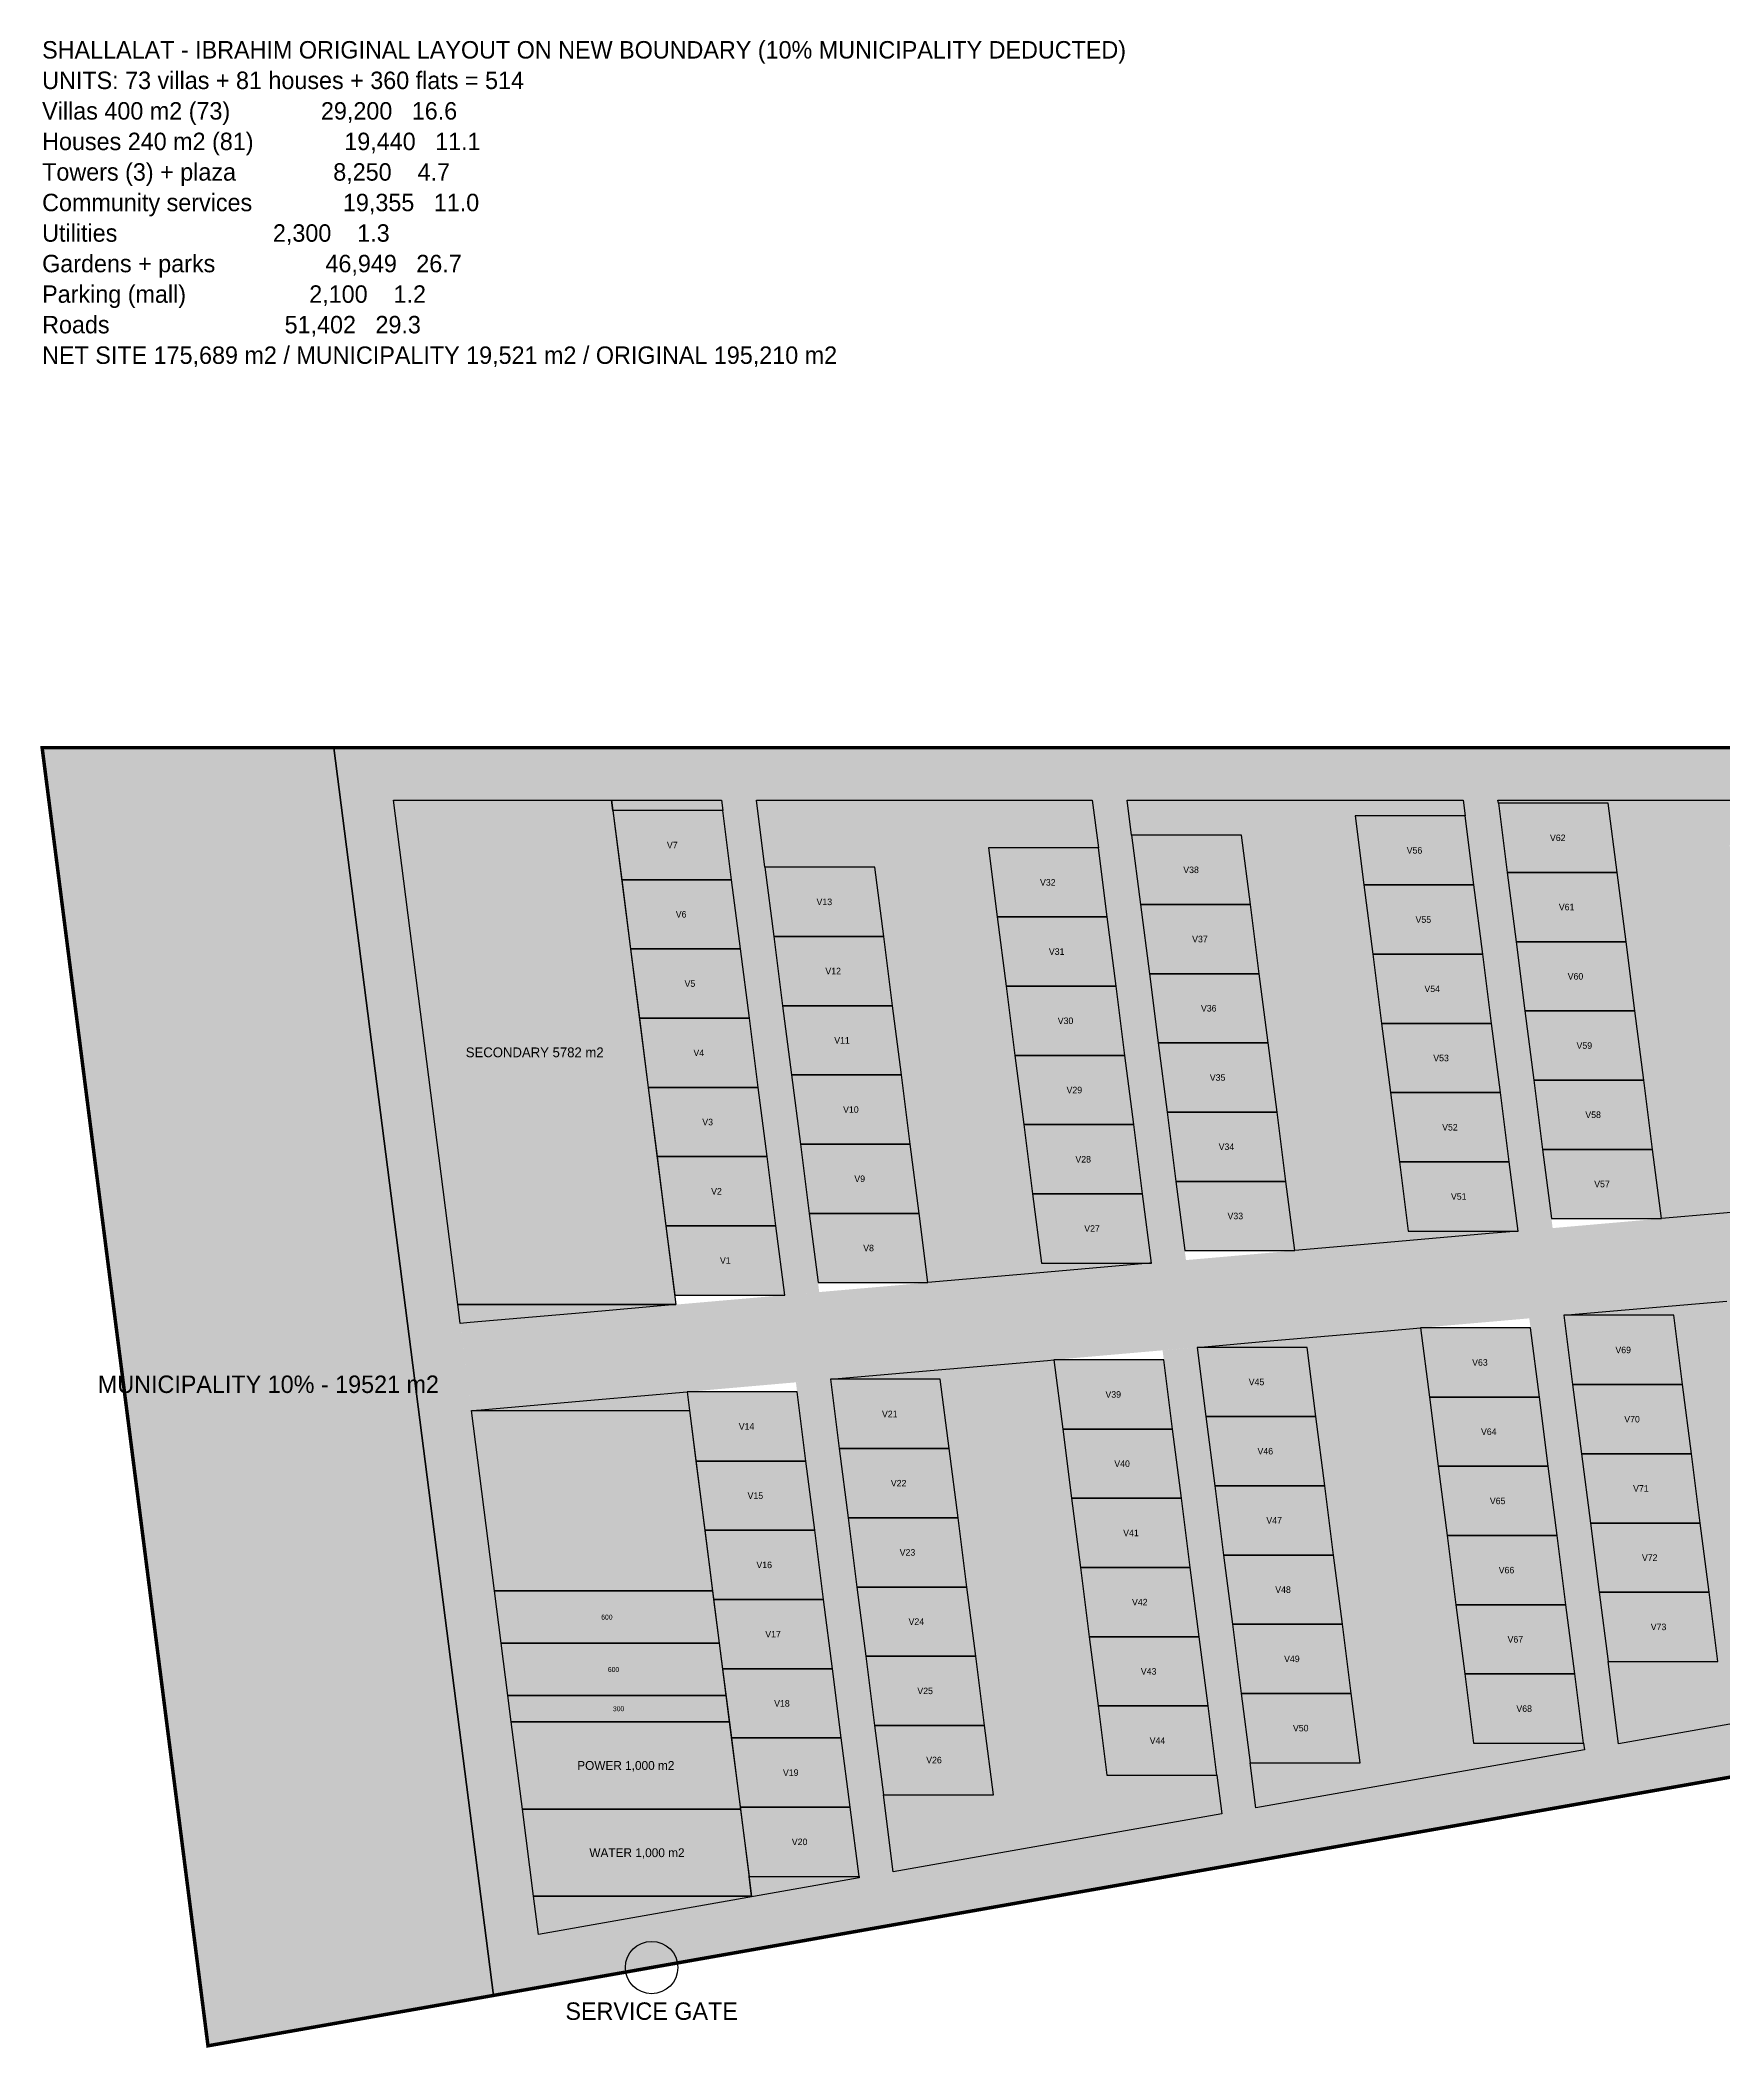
# Model space of a CAD drawing. Header units: metres. Extents: x 0 to 900, y -298 to 162.
# Drawn here: x -0.5 to 385.5, y -298 to 162.2 of the extents above; entities that cross this region are included whole.
import ezdxf
from ezdxf.enums import TextEntityAlignment as Align

# ---------------------------------------------------------------- set-up
doc = ezdxf.new("R2010")
doc.units = ezdxf.units.M
for name, color, linetype in [('MP_BOUNDARY', 7, 'Continuous'), ('MP_GATES', 7, 'Continuous'), ('MP_GREEN', 7, 'Continuous'), ('MP_HATCH_GREEN', 7, 'Continuous'), ('MP_HATCH_MUNI', 7, 'Continuous'), ('MP_HATCH_ROAD', 7, 'Continuous'), ('MP_HATCH_SERV', 7, 'Continuous'), ('MP_HATCH_UTIL', 7, 'Continuous'), ('MP_HATCH_VILLA', 7, 'Continuous'), ('MP_MUNICIPALITY', 7, 'Continuous'), ('MP_PLOT_VILLA', 7, 'Continuous'), ('MP_ROADS', 7, 'Continuous'), ('MP_SERVICES', 7, 'Continuous'), ('MP_TABLE', 7, 'Continuous'), ('MP_TEXT', 7, 'Continuous'), ('MP_UTILITIES', 7, 'Continuous')]:
    doc.layers.add(name, color=color, linetype=linetype)

msp = doc.modelspace()

# ---------------------------------------------------------------- hatches: boundary and pattern name
at = {"layer": 'MP_HATCH_GREEN', "true_color": 0x50af46}
for points in [[(155.73, -12), (156.04, -14.39), (130.83, -14.39), (130.53, -12)], [(240.73, -12), (242.13, -22.92), (216.92, -22.92), (218.95, -38.79), (220.98, -54.66), (223.01, -70.53), (225.04, -86.4), (227.06, -102.27), (229.09, -118.15), (254.29, -118.15), (253.85, -118.18), (227.89, -120.45), (203.07, -122.62), (201.04, -106.75), (199.01, -90.87), (196.98, -75), (194.96, -59.13), (192.93, -43.26), (190.9, -27.39), (165.7, -27.39), (163.73, -12)], [(325.73, -12), (326.19, -15.58), (300.99, -15.58), (303.02, -31.45), (305.04, -47.33), (307.07, -63.2), (309.1, -79.07), (311.13, -94.94), (313.16, -110.81), (338.36, -110.81), (331.73, -111.39), (305.77, -113.65), (287.13, -115.28), (285.1, -99.41), (283.08, -83.54), (281.05, -67.67), (279.02, -51.8), (276.99, -35.93), (274.96, -20.05), (249.76, -20.05), (248.73, -12)], [(95.52, -129.37), (95.3, -127.66), (145.3, -127.66), (124.05, -129.51), (98.09, -131.78), (95.86, -131.97)], [(278.25, -242.99), (276.93, -232.68), (302.13, -232.68), (300.1, -216.81), (298.08, -200.94), (296.05, -185.07), (294.02, -169.2), (291.99, -153.33), (289.96, -137.46), (264.76, -137.46), (282.37, -135.92), (308.33, -133.65), (315.99, -132.98), (318.02, -148.86), (320.04, -164.73), (322.07, -180.6), (324.1, -196.47), (326.13, -212.34), (328.16, -228.21), (353.36, -228.21), (353.55, -229.7)], [(195.12, -257.67), (192.86, -240.02), (218.07, -240.02), (216.04, -224.15), (214.01, -208.28), (211.98, -192.4), (209.96, -176.53), (207.93, -160.66), (205.9, -144.79), (180.7, -144.79), (204.48, -142.72), (230.44, -140.45), (231.92, -140.32), (233.95, -156.19), (235.98, -172.06), (238.01, -187.93), (240.04, -203.8), (242.06, -219.68), (244.09, -235.55), (269.29, -235.55), (270.42, -244.37)], [(98.41, -151.97), (100.64, -151.78), (126.6, -149.51), (147.86, -147.66), (149.89, -163.53), (151.92, -179.4), (153.69, -193.31), (103.69, -193.31)], [(103.69, -193.31), (98.41, -151.97), (148.41, -151.97), (153.69, -193.31)], [(112.64, -263.31), (162.64, -263.31), (162.05, -258.75), (187.26, -258.75), (187.29, -259.05), (113.75, -272.03)]]:
    msp.add_hatch(color=7, dxfattribs=at).paths.add_polyline_path(points)
h = msp.add_hatch(color=7, dxfattribs=at)
h.paths.add_polyline_path([(461.53, -12), (464.99, -39.09), (429.99, -39.09), (437.66, -99.09), (472.66, -99.09), (461.53, -100.06), (435.57, -102.33), (435.08, -102.37), (409.61, -104.59), (383.65, -106.86), (371.2, -107.94), (369.17, -92.07), (367.14, -76.2), (365.11, -60.33), (363.09, -44.46), (361.06, -28.59), (359.03, -12.72), (333.83, -12.72), (333.73, -12)])
h.paths.add_polyline_path([(424.86, -22.37), (386.86, -22.37), (397.08, -102.37), (435.08, -102.37)])
h = msp.add_hatch(color=7, dxfattribs=at)
h.paths.add_polyline_path([(361.37, -228.32), (358.96, -209.47), (384.17, -209.47), (382.14, -193.6), (380.11, -177.73), (378.08, -161.86), (376.06, -145.99), (374.03, -130.12), (348.83, -130.12), (360.25, -129.12), (386.21, -126.86), (400.05, -125.65), (412.17, -124.59), (433.68, -122.71), (438.13, -122.33), (464.09, -120.06), (490.05, -117.79), (500.93, -116.85), (516.01, -115.53), (541.97, -113.26), (567.93, -111), (579.2, -110.01), (580.72, -121.92), (582.24, -133.82), (583.76, -145.72), (585.28, -157.63), (586.8, -169.53), (588.32, -181.43), (608.48, -181.43), (608.89, -184.63)])
h.paths.add_polyline_path([(408.74, -193.65), (438.74, -193.65), (430.05, -125.65), (400.05, -125.65)])
h.paths.add_polyline_path([(440.07, -172.71), (504.07, -172.71), (497.68, -122.71), (433.68, -122.71)])
h.paths.add_polyline_path([(509.87, -186.85), (553.87, -186.85), (544.93, -116.85), (500.93, -116.85)])
at = {"layer": 'MP_HATCH_MUNI', "true_color": 0xb9b9d7}
msp.add_hatch(color=7, dxfattribs=at).paths.add_polyline_path([(66.9, 0), (103.44, -286.03), (38.02, -297.58), (0, 0)])
at = {"layer": 'MP_HATCH_ROAD', "true_color": 0xcdcdcd}
h = msp.add_hatch(color=7, dxfattribs=at)
h.paths.add_polyline_path([(103.44, -286.03), (66.9, 0), (900, 0), (880.99, -148.79)])
h.paths.add_polyline_path([(126.6, -149.51), (100.64, -151.78), (98.41, -151.97), (95.86, -131.97), (98.09, -131.78), (124.05, -129.51), (150.01, -127.25), (175.97, -124.98), (170.23, -125.48), (155.73, -12), (80.53, -12), (113.75, -272.03), (187.29, -259.05), (172.79, -145.48), (178.52, -144.98), (152.56, -147.25)])
h.paths.add_polyline_path([(256.85, -138.15), (264.76, -137.46), (278.25, -242.99), (353.55, -229.7), (340.91, -130.81), (334.29, -131.39), (308.33, -133.65), (282.37, -135.92), (256.41, -138.18), (230.44, -140.45), (204.48, -142.72), (180.7, -144.79), (195.12, -257.67), (270.42, -244.37)])
h.paths.add_polyline_path([(599.14, -108.27), (607.05, -107.58), (616.72, -183.25), (614.37, -183.67), (673.15, -173.29), (670.96, -173.68), (661.9, -102.8), (645.81, -104.2), (619.85, -106.47), (593.89, -108.73), (567.93, -111), (541.97, -113.26), (516.01, -115.53), (500.74, -116.86), (500.58, -117.18), (499.63, -118.78), (498.51, -120.28), (497.26, -121.66), (495.88, -122.91), (494.38, -124.02), (492.78, -124.98), (491.1, -125.78), (489.34, -126.41), (487.53, -126.86), (485.69, -127.13), (483.83, -127.23), (481.97, -127.13), (480.12, -126.86), (478.31, -126.41), (476.56, -125.78), (474.87, -124.98), (473.27, -124.02), (471.77, -122.91), (470.39, -121.66), (469.14, -120.28), (468.68, -119.66), (464.09, -120.06), (438.13, -122.33), (412.17, -124.59), (386.21, -126.86), (360.25, -129.12), (348.83, -130.12), (361.37, -228.32), (608.89, -184.63)])
h.paths.add_polyline_path([(724.67, -97.32), (725.5, -97.25), (723.69, -97.4), (720.34, -97.7), (719.54, -98.42), (718.51, -99.18), (717.42, -99.84), (716.27, -100.39), (715.06, -100.82), (713.83, -101.13), (712.57, -101.31), (711.29, -101.38), (710.02, -101.31), (708.76, -101.13), (707.52, -100.82), (706.32, -100.39), (705.16, -99.84), (704.07, -99.18), (703.99, -99.12), (697.73, -99.67), (671.77, -101.94), (669.81, -102.11), (678.78, -172.3), (733.02, -162.72)])
h.paths.add_polyline_path([(877.17, -84.01), (853.5, -86.08), (827.54, -88.34), (801.58, -90.61), (775.62, -92.87), (749.66, -95.14), (732.58, -96.63), (740.85, -161.34), (870.21, -138.51)])
h.paths.add_polyline_path([(792.79, -71.15), (784.88, -71.84), (777.23, -12), (721.77, -12), (730.02, -76.63), (725.38, -77.03), (747.1, -75.14), (773.06, -72.87), (799.02, -70.61), (824.98, -68.34), (850.94, -66.08), (876.9, -63.81), (879.78, -63.56), (886.37, -12), (785.23, -12)])
h.paths.add_polyline_path([(667.26, -82.11), (666.72, -82.15), (669.22, -81.94), (695.18, -79.67), (702.24, -79.05), (703.04, -78.33), (704.07, -77.57), (705.16, -76.91), (706.32, -76.36), (707.52, -75.94), (708.76, -75.63), (710.02, -75.44), (711.29, -75.38), (712.57, -75.44), (713.83, -75.63), (715.06, -75.94), (716.27, -76.36), (717.42, -76.91), (718.51, -77.57), (718.59, -77.63), (721.14, -77.4), (722.11, -77.32), (713.77, -12), (658.3, -12)])
h.paths.add_polyline_path([(604.49, -87.58), (617.3, -86.47), (643.26, -84.2), (659.35, -82.8), (650.3, -12), (594.84, -12)])
h.paths.add_polyline_path([(491.62, -90.92), (492.78, -91.47), (494.38, -92.43), (495.88, -93.54), (497.26, -94.79), (498.51, -96.17), (498.97, -96.79), (513.46, -95.53), (539.42, -93.26), (565.38, -91), (591.34, -88.73), (599.02, -88.06), (596.58, -88.27), (586.84, -12), (481.53, -12)])
h.paths.add_polyline_path([(346.27, -110.12), (357.69, -109.12), (383.65, -106.86), (409.61, -104.59), (435.57, -102.33), (461.53, -100.06), (466.92, -99.59), (467.07, -99.27), (468.03, -97.67), (469.14, -96.17), (470.39, -94.79), (471.77, -93.54), (471.94, -93.42), (461.53, -12), (333.73, -12)])
h.paths.add_polyline_path([(259.56, -117.69), (279.81, -115.92), (305.77, -113.65), (331.73, -111.39), (339.04, -110.75), (338.36, -110.81), (325.73, -12), (248.73, -12), (262.21, -117.46)])
h.paths.add_polyline_path([(201.93, -122.72), (227.89, -120.45), (253.85, -118.18), (254.29, -118.15), (240.73, -12), (163.73, -12), (178.14, -124.79)])
at = {"layer": 'MP_HATCH_SERV', "true_color": 0xde322e}
for points in [[(130.53, -12), (145.3, -127.66), (95.3, -127.66), (80.53, -12)], [(105.23, -205.31), (103.69, -193.31), (153.69, -193.31), (155.23, -205.31)], [(106.76, -217.31), (105.23, -205.31), (155.23, -205.31), (156.76, -217.31)]]:
    msp.add_hatch(color=7, dxfattribs=at).paths.add_polyline_path(points)
at = {"layer": 'MP_HATCH_UTIL', "true_color": 0xe678c8}
for points in [[(107.53, -223.31), (106.76, -217.31), (156.76, -217.31), (157.53, -223.31)], [(110.08, -243.31), (107.53, -223.31), (157.53, -223.31), (160.08, -243.31)], [(112.64, -263.31), (110.08, -243.31), (160.08, -243.31), (162.64, -263.31)]]:
    msp.add_hatch(color=7, dxfattribs=at).paths.add_polyline_path(points)
at = {"layer": 'MP_HATCH_VILLA', "true_color": 0xf7d678}
for points in [[(361.06, -28.59), (359.03, -12.72), (333.83, -12.72), (335.85, -28.59)], [(158.06, -30.26), (156.04, -14.39), (130.83, -14.39), (132.86, -30.26)], [(328.22, -31.45), (326.19, -15.58), (300.99, -15.58), (303.02, -31.45)], [(244.16, -38.79), (242.13, -22.92), (216.92, -22.92), (218.95, -38.79)], [(276.99, -35.93), (274.96, -20.05), (249.76, -20.05), (251.79, -35.93)], [(192.93, -43.26), (190.9, -27.39), (165.7, -27.39), (167.72, -43.26)], [(160.09, -46.13), (158.06, -30.26), (132.86, -30.26), (134.89, -46.13)], [(330.25, -47.33), (328.22, -31.45), (303.02, -31.45), (305.04, -47.33)], [(363.09, -44.46), (361.06, -28.59), (335.85, -28.59), (337.88, -44.46)], [(279.02, -51.8), (276.99, -35.93), (251.79, -35.93), (253.82, -51.8)], [(246.18, -54.66), (244.16, -38.79), (218.95, -38.79), (220.98, -54.66)], [(194.96, -59.13), (192.93, -43.26), (167.72, -43.26), (169.75, -59.13)], [(365.11, -60.33), (363.09, -44.46), (337.88, -44.46), (339.91, -60.33)], [(162.12, -62), (160.09, -46.13), (134.89, -46.13), (136.92, -62)], [(332.28, -63.2), (330.25, -47.33), (305.04, -47.33), (307.07, -63.2)], [(248.21, -70.53), (246.18, -54.66), (220.98, -54.66), (223.01, -70.53)], [(281.05, -67.67), (279.02, -51.8), (253.82, -51.8), (255.85, -67.67)], [(196.98, -75), (194.96, -59.13), (169.75, -59.13), (171.78, -75)], [(164.15, -77.87), (162.12, -62), (136.92, -62), (138.94, -77.87)], [(334.3, -79.07), (332.28, -63.2), (307.07, -63.2), (309.1, -79.07)], [(367.14, -76.2), (365.11, -60.33), (339.91, -60.33), (341.94, -76.2)], [(283.08, -83.54), (281.05, -67.67), (255.85, -67.67), (257.87, -83.54)], [(250.24, -86.4), (248.21, -70.53), (223.01, -70.53), (225.04, -86.4)], [(166.17, -93.74), (164.15, -77.87), (138.94, -77.87), (140.97, -93.74)], [(199.01, -90.87), (196.98, -75), (171.78, -75), (173.81, -90.87)], [(369.17, -92.07), (367.14, -76.2), (341.94, -76.2), (343.97, -92.07)], [(336.33, -94.94), (334.3, -79.07), (309.1, -79.07), (311.13, -94.94)], [(252.27, -102.27), (250.24, -86.4), (225.04, -86.4), (227.06, -102.27)], [(285.1, -99.41), (283.08, -83.54), (257.87, -83.54), (259.9, -99.41)], [(201.04, -106.75), (199.01, -90.87), (173.81, -90.87), (175.84, -106.75)], [(168.2, -109.61), (166.17, -93.74), (140.97, -93.74), (143, -109.61)], [(338.36, -110.81), (336.33, -94.94), (311.13, -94.94), (313.16, -110.81)], [(371.2, -107.94), (369.17, -92.07), (343.97, -92.07), (345.99, -107.94)], [(287.13, -115.28), (285.1, -99.41), (259.9, -99.41), (261.93, -115.28)], [(254.29, -118.15), (252.27, -102.27), (227.06, -102.27), (229.09, -118.15)], [(170.23, -125.48), (168.2, -109.61), (143, -109.61), (145.03, -125.48)], [(203.07, -122.62), (201.04, -106.75), (175.84, -106.75), (177.86, -122.62)], [(343.22, -148.86), (341.19, -132.98), (315.99, -132.98), (318.02, -148.86)], [(376.06, -145.99), (374.03, -130.12), (348.83, -130.12), (350.85, -145.99)], [(291.99, -153.33), (289.96, -137.46), (264.76, -137.46), (266.79, -153.33)], [(259.16, -156.19), (257.13, -140.32), (231.92, -140.32), (233.95, -156.19)], [(207.93, -160.66), (205.9, -144.79), (180.7, -144.79), (182.72, -160.66)], [(378.08, -161.86), (376.06, -145.99), (350.85, -145.99), (352.88, -161.86)], [(175.09, -163.53), (173.06, -147.66), (147.86, -147.66), (149.89, -163.53)], [(345.25, -164.73), (343.22, -148.86), (318.02, -148.86), (320.04, -164.73)], [(261.18, -172.06), (259.16, -156.19), (233.95, -156.19), (235.98, -172.06)], [(294.02, -169.2), (291.99, -153.33), (266.79, -153.33), (268.82, -169.2)], [(209.96, -176.53), (207.93, -160.66), (182.72, -160.66), (184.75, -176.53)], [(177.12, -179.4), (175.09, -163.53), (149.89, -163.53), (151.92, -179.4)], [(347.28, -180.6), (345.25, -164.73), (320.04, -164.73), (322.07, -180.6)], [(380.11, -177.73), (378.08, -161.86), (352.88, -161.86), (354.91, -177.73)], [(296.05, -185.07), (294.02, -169.2), (268.82, -169.2), (270.84, -185.07)], [(263.21, -187.93), (261.18, -172.06), (235.98, -172.06), (238.01, -187.93)], [(179.15, -195.27), (177.12, -179.4), (151.92, -179.4), (153.94, -195.27)], [(211.98, -192.4), (209.96, -176.53), (184.75, -176.53), (186.78, -192.4)], [(382.14, -193.6), (380.11, -177.73), (354.91, -177.73), (356.94, -193.6)], [(349.3, -196.47), (347.28, -180.6), (322.07, -180.6), (324.1, -196.47)], [(265.24, -203.8), (263.21, -187.93), (238.01, -187.93), (240.04, -203.8)], [(298.08, -200.94), (296.05, -185.07), (270.84, -185.07), (272.87, -200.94)], [(214.01, -208.28), (211.98, -192.4), (186.78, -192.4), (188.81, -208.28)], [(181.17, -211.14), (179.15, -195.27), (153.94, -195.27), (155.97, -211.14)], [(351.33, -212.34), (349.3, -196.47), (324.1, -196.47), (326.13, -212.34)], [(384.17, -209.47), (382.14, -193.6), (356.94, -193.6), (358.96, -209.47)], [(300.1, -216.81), (298.08, -200.94), (272.87, -200.94), (274.9, -216.81)], [(267.27, -219.68), (265.24, -203.8), (240.04, -203.8), (242.06, -219.68)], [(183.2, -227.01), (181.17, -211.14), (155.97, -211.14), (158, -227.01)], [(216.04, -224.15), (214.01, -208.28), (188.81, -208.28), (190.84, -224.15)], [(353.36, -228.21), (351.33, -212.34), (326.13, -212.34), (328.16, -228.21)], [(269.29, -235.55), (267.27, -219.68), (242.06, -219.68), (244.09, -235.55)], [(302.13, -232.68), (300.1, -216.81), (274.9, -216.81), (276.93, -232.68)], [(218.07, -240.02), (216.04, -224.15), (190.84, -224.15), (192.86, -240.02)], [(185.23, -242.88), (183.2, -227.01), (158, -227.01), (160.03, -242.88)], [(187.26, -258.75), (185.23, -242.88), (160.03, -242.88), (162.05, -258.75)]]:
    msp.add_hatch(color=7, dxfattribs=at).paths.add_polyline_path(points)

# ---------------------------------------------------------------- linework, layer by layer
at = {"layer": 'MP_BOUNDARY', "color": 6, "const_width": 0.8}
msp.add_lwpolyline([(0, 0), (900, 0), (880.99, -148.79), (38.02, -297.58), (0, 0)], close=True, dxfattribs=at)
at = {"layer": 'MP_BOUNDARY', "color": 1}
msp.add_lwpolyline([(900, 0), (880.99, -148.79), (38.02, -297.58), (103.44, -286.03), (66.9, 0), (900, 0)], close=True, dxfattribs=at)
at = {"layer": 'MP_GATES', "color": 1}
msp.add_circle((139.72, -279.63), 6, dxfattribs=at)
at = {"layer": 'MP_GREEN'}
for points in [[(155.73, -12), (156.04, -14.39), (130.83, -14.39), (130.53, -12)], [(240.73, -12), (242.13, -22.92), (216.92, -22.92), (218.95, -38.79), (220.98, -54.66), (223.01, -70.53), (225.04, -86.4), (227.06, -102.27), (229.09, -118.15), (254.29, -118.15), (253.85, -118.18), (227.89, -120.45), (203.07, -122.62), (201.04, -106.75), (199.01, -90.87), (196.98, -75), (194.96, -59.13), (192.93, -43.26), (190.9, -27.39), (165.7, -27.39), (163.73, -12)], [(325.73, -12), (326.19, -15.58), (300.99, -15.58), (303.02, -31.45), (305.04, -47.33), (307.07, -63.2), (309.1, -79.07), (311.13, -94.94), (313.16, -110.81), (338.36, -110.81), (331.73, -111.39), (305.77, -113.65), (287.13, -115.28), (285.1, -99.41), (283.08, -83.54), (281.05, -67.67), (279.02, -51.8), (276.99, -35.93), (274.96, -20.05), (249.76, -20.05), (248.73, -12)], [(461.53, -12), (464.99, -39.09), (429.99, -39.09), (437.66, -99.09), (472.66, -99.09), (461.53, -100.06), (435.57, -102.33), (435.08, -102.37), (409.61, -104.59), (383.65, -106.86), (371.2, -107.94), (369.17, -92.07), (367.14, -76.2), (365.11, -60.33), (363.09, -44.46), (361.06, -28.59), (359.03, -12.72), (333.83, -12.72), (333.73, -12)], [(95.52, -129.37), (95.3, -127.66), (145.3, -127.66), (124.05, -129.51), (98.09, -131.78), (95.86, -131.97)], [(278.25, -242.99), (276.93, -232.68), (302.13, -232.68), (300.1, -216.81), (298.08, -200.94), (296.05, -185.07), (294.02, -169.2), (291.99, -153.33), (289.96, -137.46), (264.76, -137.46), (282.37, -135.92), (308.33, -133.65), (315.99, -132.98), (318.02, -148.86), (320.04, -164.73), (322.07, -180.6), (324.1, -196.47), (326.13, -212.34), (328.16, -228.21), (353.36, -228.21), (353.55, -229.7)], [(195.12, -257.67), (192.86, -240.02), (218.07, -240.02), (216.04, -224.15), (214.01, -208.28), (211.98, -192.4), (209.96, -176.53), (207.93, -160.66), (205.9, -144.79), (180.7, -144.79), (204.48, -142.72), (230.44, -140.45), (231.92, -140.32), (233.95, -156.19), (235.98, -172.06), (238.01, -187.93), (240.04, -203.8), (242.06, -219.68), (244.09, -235.55), (269.29, -235.55), (270.42, -244.37)], [(98.41, -151.97), (100.64, -151.78), (126.6, -149.51), (147.86, -147.66), (149.89, -163.53), (151.92, -179.4), (153.69, -193.31), (103.69, -193.31)], [(103.69, -193.31), (98.41, -151.97), (148.41, -151.97), (153.69, -193.31)], [(112.64, -263.31), (162.64, -263.31), (162.05, -258.75), (187.26, -258.75), (187.29, -259.05), (113.75, -272.03)]]:
    msp.add_lwpolyline(points, close=True, dxfattribs=at)
msp.add_lwpolyline([(608.89, -184.63), (361.37, -228.32), (358.96, -209.47), (384.17, -209.47), (382.14, -193.6), (380.11, -177.73), (378.08, -161.86), (376.06, -145.99), (374.03, -130.12), (348.83, -130.12), (360.25, -129.12), (386.21, -126.86)], dxfattribs=at)
at = {"layer": 'MP_MUNICIPALITY'}
msp.add_lwpolyline([(66.9, 0), (103.44, -286.03), (38.02, -297.58), (0, 0)], close=True, dxfattribs=at)
at = {"layer": 'MP_PLOT_VILLA'}
for points in [[(361.06, -28.59), (359.03, -12.72), (333.83, -12.72), (335.85, -28.59)], [(158.06, -30.26), (156.04, -14.39), (130.83, -14.39), (132.86, -30.26)], [(328.22, -31.45), (326.19, -15.58), (300.99, -15.58), (303.02, -31.45)], [(244.16, -38.79), (242.13, -22.92), (216.92, -22.92), (218.95, -38.79)], [(276.99, -35.93), (274.96, -20.05), (249.76, -20.05), (251.79, -35.93)], [(192.93, -43.26), (190.9, -27.39), (165.7, -27.39), (167.72, -43.26)], [(160.09, -46.13), (158.06, -30.26), (132.86, -30.26), (134.89, -46.13)], [(330.25, -47.33), (328.22, -31.45), (303.02, -31.45), (305.04, -47.33)], [(363.09, -44.46), (361.06, -28.59), (335.85, -28.59), (337.88, -44.46)], [(279.02, -51.8), (276.99, -35.93), (251.79, -35.93), (253.82, -51.8)], [(246.18, -54.66), (244.16, -38.79), (218.95, -38.79), (220.98, -54.66)], [(194.96, -59.13), (192.93, -43.26), (167.72, -43.26), (169.75, -59.13)], [(365.11, -60.33), (363.09, -44.46), (337.88, -44.46), (339.91, -60.33)], [(162.12, -62), (160.09, -46.13), (134.89, -46.13), (136.92, -62)], [(332.28, -63.2), (330.25, -47.33), (305.04, -47.33), (307.07, -63.2)], [(248.21, -70.53), (246.18, -54.66), (220.98, -54.66), (223.01, -70.53)], [(281.05, -67.67), (279.02, -51.8), (253.82, -51.8), (255.85, -67.67)], [(196.98, -75), (194.96, -59.13), (169.75, -59.13), (171.78, -75)], [(164.15, -77.87), (162.12, -62), (136.92, -62), (138.94, -77.87)], [(334.3, -79.07), (332.28, -63.2), (307.07, -63.2), (309.1, -79.07)], [(367.14, -76.2), (365.11, -60.33), (339.91, -60.33), (341.94, -76.2)], [(283.08, -83.54), (281.05, -67.67), (255.85, -67.67), (257.87, -83.54)], [(250.24, -86.4), (248.21, -70.53), (223.01, -70.53), (225.04, -86.4)], [(166.17, -93.74), (164.15, -77.87), (138.94, -77.87), (140.97, -93.74)], [(199.01, -90.87), (196.98, -75), (171.78, -75), (173.81, -90.87)], [(369.17, -92.07), (367.14, -76.2), (341.94, -76.2), (343.97, -92.07)], [(336.33, -94.94), (334.3, -79.07), (309.1, -79.07), (311.13, -94.94)], [(252.27, -102.27), (250.24, -86.4), (225.04, -86.4), (227.06, -102.27)], [(285.1, -99.41), (283.08, -83.54), (257.87, -83.54), (259.9, -99.41)], [(201.04, -106.75), (199.01, -90.87), (173.81, -90.87), (175.84, -106.75)], [(168.2, -109.61), (166.17, -93.74), (140.97, -93.74), (143, -109.61)], [(338.36, -110.81), (336.33, -94.94), (311.13, -94.94), (313.16, -110.81)], [(371.2, -107.94), (369.17, -92.07), (343.97, -92.07), (345.99, -107.94)], [(287.13, -115.28), (285.1, -99.41), (259.9, -99.41), (261.93, -115.28)], [(254.29, -118.15), (252.27, -102.27), (227.06, -102.27), (229.09, -118.15)], [(170.23, -125.48), (168.2, -109.61), (143, -109.61), (145.03, -125.48)], [(203.07, -122.62), (201.04, -106.75), (175.84, -106.75), (177.86, -122.62)], [(343.22, -148.86), (341.19, -132.98), (315.99, -132.98), (318.02, -148.86)], [(376.06, -145.99), (374.03, -130.12), (348.83, -130.12), (350.85, -145.99)], [(291.99, -153.33), (289.96, -137.46), (264.76, -137.46), (266.79, -153.33)], [(259.16, -156.19), (257.13, -140.32), (231.92, -140.32), (233.95, -156.19)], [(207.93, -160.66), (205.9, -144.79), (180.7, -144.79), (182.72, -160.66)], [(378.08, -161.86), (376.06, -145.99), (350.85, -145.99), (352.88, -161.86)], [(175.09, -163.53), (173.06, -147.66), (147.86, -147.66), (149.89, -163.53)], [(345.25, -164.73), (343.22, -148.86), (318.02, -148.86), (320.04, -164.73)], [(261.18, -172.06), (259.16, -156.19), (233.95, -156.19), (235.98, -172.06)], [(294.02, -169.2), (291.99, -153.33), (266.79, -153.33), (268.82, -169.2)], [(209.96, -176.53), (207.93, -160.66), (182.72, -160.66), (184.75, -176.53)], [(177.12, -179.4), (175.09, -163.53), (149.89, -163.53), (151.92, -179.4)], [(347.28, -180.6), (345.25, -164.73), (320.04, -164.73), (322.07, -180.6)], [(380.11, -177.73), (378.08, -161.86), (352.88, -161.86), (354.91, -177.73)], [(296.05, -185.07), (294.02, -169.2), (268.82, -169.2), (270.84, -185.07)], [(263.21, -187.93), (261.18, -172.06), (235.98, -172.06), (238.01, -187.93)], [(179.15, -195.27), (177.12, -179.4), (151.92, -179.4), (153.94, -195.27)], [(211.98, -192.4), (209.96, -176.53), (184.75, -176.53), (186.78, -192.4)], [(382.14, -193.6), (380.11, -177.73), (354.91, -177.73), (356.94, -193.6)], [(349.3, -196.47), (347.28, -180.6), (322.07, -180.6), (324.1, -196.47)], [(265.24, -203.8), (263.21, -187.93), (238.01, -187.93), (240.04, -203.8)], [(298.08, -200.94), (296.05, -185.07), (270.84, -185.07), (272.87, -200.94)], [(214.01, -208.28), (211.98, -192.4), (186.78, -192.4), (188.81, -208.28)], [(181.17, -211.14), (179.15, -195.27), (153.94, -195.27), (155.97, -211.14)], [(351.33, -212.34), (349.3, -196.47), (324.1, -196.47), (326.13, -212.34)], [(384.17, -209.47), (382.14, -193.6), (356.94, -193.6), (358.96, -209.47)], [(300.1, -216.81), (298.08, -200.94), (272.87, -200.94), (274.9, -216.81)], [(267.27, -219.68), (265.24, -203.8), (240.04, -203.8), (242.06, -219.68)], [(183.2, -227.01), (181.17, -211.14), (155.97, -211.14), (158, -227.01)], [(216.04, -224.15), (214.01, -208.28), (188.81, -208.28), (190.84, -224.15)], [(353.36, -228.21), (351.33, -212.34), (326.13, -212.34), (328.16, -228.21)], [(269.29, -235.55), (267.27, -219.68), (242.06, -219.68), (244.09, -235.55)], [(302.13, -232.68), (300.1, -216.81), (274.9, -216.81), (276.93, -232.68)], [(218.07, -240.02), (216.04, -224.15), (190.84, -224.15), (192.86, -240.02)], [(185.23, -242.88), (183.2, -227.01), (158, -227.01), (160.03, -242.88)], [(187.26, -258.75), (185.23, -242.88), (160.03, -242.88), (162.05, -258.75)]]:
    msp.add_lwpolyline(points, close=True, dxfattribs=at)
at = {"layer": 'MP_ROADS'}
msp.add_lwpolyline([(103.44, -286.03), (66.9, 0), (900, 0), (880.99, -148.79)], close=True, dxfattribs=at)
at = {"layer": 'MP_SERVICES'}
for points in [[(130.53, -12), (145.3, -127.66), (95.3, -127.66), (80.53, -12)], [(105.23, -205.31), (103.69, -193.31), (153.69, -193.31), (155.23, -205.31)], [(106.76, -217.31), (105.23, -205.31), (155.23, -205.31), (156.76, -217.31)]]:
    msp.add_lwpolyline(points, close=True, dxfattribs=at)
at = {"layer": 'MP_UTILITIES'}
for points in [[(107.53, -223.31), (106.76, -217.31), (156.76, -217.31), (157.53, -223.31)], [(110.08, -243.31), (107.53, -223.31), (157.53, -223.31), (160.08, -243.31)], [(112.64, -263.31), (110.08, -243.31), (160.08, -243.31), (162.64, -263.31)]]:
    msp.add_lwpolyline(points, close=True, dxfattribs=at)

# ---------------------------------------------------------------- texts
at = {"layer": 'MP_GATES', "color": 1}
msp.add_text('SERVICE GATE', height=4, dxfattribs=at).set_placement((139.72, -289.63), align=Align.MIDDLE_CENTER)
at = {"layer": 'MP_TABLE'}
for s, p in [('SHALLALAT - IBRAHIM ORIGINAL LAYOUT ON NEW BOUNDARY (10% MUNICIPALITY DEDUCTED)', (0, 158)), ('UNITS: 73 villas + 81 houses + 360 flats = 514', (0, 151)), ('Villas 400 m2 (73)              29,200   16.6', (0, 144)), ('Houses 240 m2 (81)              19,440   11.1', (0, 137)), ('Towers (3) + plaza               8,250    4.7', (0, 130)), ('Community services              19,355   11.0', (0, 123)), ('Utilities                        2,300    1.3', (0, 116)), ('Gardens + parks                 46,949   26.7', (0, 109)), ('Parking (mall)                   2,100    1.2', (0, 102)), ('Roads                           51,402   29.3', (0, 95)), ('NET SITE 175,689 m2 / MUNICIPALITY 19,521 m2 / ORIGINAL 195,210 m2', (0, 88))]:
    msp.add_text(s, height=4, dxfattribs=at).set_placement(p)
at = {"layer": 'MP_TEXT'}
for s, height, p in [('V7', 1.5, (144.45, -22.32)), ('V56', 1.5, (314.6, -23.52)), ('V62', 1.5, (347.44, -20.65)), ('V38', 1.5, (263.38, -27.99)), ('V32', 1.5, (230.54, -30.86)), ('V13', 1.5, (179.31, -35.33)), ('V61', 1.5, (349.47, -36.52)), ('V6', 1.5, (146.48, -38.19)), ('V55', 1.5, (316.63, -39.39)), ('V31', 1.5, (232.57, -46.73)), ('V37', 1.5, (265.41, -43.86)), ('V12', 1.5, (181.34, -51.2)), ('V5', 1.5, (148.5, -54.06)), ('V54', 1.5, (318.66, -55.26)), ('V60', 1.5, (351.5, -52.4)), ('V36', 1.5, (267.43, -59.73)), ('V30', 1.5, (234.6, -62.6)), ('SECONDARY 5782 m2', 2.25, (112.92, -69.83)), ('V11', 1.5, (183.37, -67.07)), ('V59', 1.5, (353.53, -68.27)), ('V4', 1.5, (150.53, -69.93)), ('V53', 1.5, (320.69, -71.13)), ('V29', 1.5, (236.62, -78.47)), ('V35', 1.5, (269.46, -75.6)), ('V10', 1.5, (185.4, -82.94)), ('V3', 1.5, (152.56, -85.8)), ('V52', 1.5, (322.72, -87)), ('V58', 1.5, (355.55, -84.14)), ('V34', 1.5, (271.49, -91.47)), ('V28', 1.5, (238.65, -94.34)), ('V2', 1.5, (154.59, -101.68)), ('V9', 1.5, (187.42, -98.81)), ('V57', 1.5, (357.58, -100.01)), ('V51', 1.5, (324.74, -102.87)), ('V27', 1.5, (240.68, -110.21)), ('V33', 1.5, (273.52, -107.34)), ('V8', 1.5, (189.45, -114.68)), ('V1', 1.5, (156.61, -117.55)), ('V69', 1.5, (362.44, -138.05)), ('V63', 1.5, (329.6, -140.92)), ('MUNICIPALITY 10% - 19521 m2', 4, (51.87, -145.92)), ('V45', 1.5, (278.38, -145.39)), ('V39', 1.5, (245.54, -148.26)), ('V14', 1.5, (161.48, -155.59)), ('V21', 1.5, (194.31, -152.73)), ('V64', 1.5, (331.63, -156.79)), ('V70', 1.5, (364.47, -153.93)), ('V46', 1.5, (280.4, -161.26)), ('V40', 1.5, (247.57, -164.13)), ('V22', 1.5, (196.34, -168.6)), ('V71', 1.5, (366.5, -169.8)), ('V15', 1.5, (163.5, -171.46)), ('V65', 1.5, (333.66, -172.66)), ('V41', 1.5, (249.6, -180)), ('V47', 1.5, (282.43, -177.13)), ('V23', 1.5, (198.37, -184.47)), ('V16', 1.5, (165.53, -187.33)), ('V66', 1.5, (335.69, -188.53)), ('V72', 1.5, (368.52, -185.67)), ('V48', 1.5, (284.46, -193)), ('V42', 1.5, (251.62, -195.87)), ('600', 1.125, (129.46, -199.31)), ('V17', 1.5, (167.56, -203.21)), ('V24', 1.5, (200.4, -200.34)), ('V73', 1.5, (370.55, -201.54)), ('V67', 1.5, (337.72, -204.4)), ('600', 1.125, (130.99, -211.31)), ('V43', 1.5, (253.65, -211.74)), ('V49', 1.5, (286.49, -208.87)), ('V25', 1.5, (202.42, -216.21)), ('300', 1.125, (132.14, -220.31)), ('V18', 1.5, (169.59, -219.08)), ('V68', 1.5, (339.74, -220.28)), ('V50', 1.5, (288.52, -224.75)), ('V44', 1.5, (255.68, -227.61)), ('POWER 1,000 m2', 2.025, (133.8, -233.31)), ('V19', 1.5, (171.61, -234.95)), ('V26', 1.5, (204.45, -232.08)), ('WATER 1,000 m2', 2.025, (136.36, -253.31)), ('V20', 1.5, (173.64, -250.82))]:
    msp.add_text(s, height=height, dxfattribs=at).set_placement(p, align=Align.MIDDLE_CENTER)

doc.saveas('drawing.dxf')
